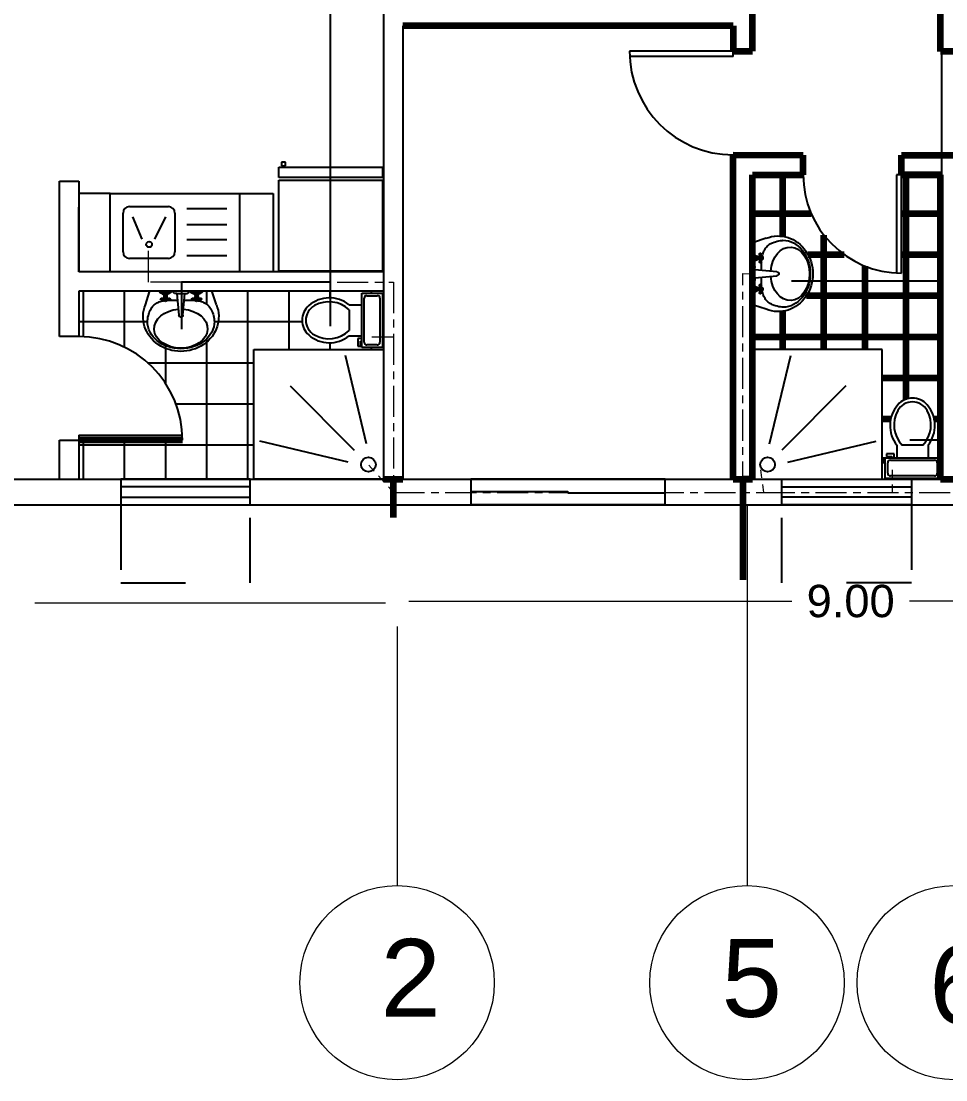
# Model space of a CAD drawing. Header units: millimetres. Extents: x 2391 to 3323, y 1596 to 2537.
# Drawn here: x 2860.05 to 2874.33, y 2171.67 to 2188.02 of the extents above; entities that cross this region are included whole.
import ezdxf

# ---------------------------------------------------------------- set-up
doc = ezdxf.new("R2010")
doc.units = ezdxf.units.MM
for name, pattern in [('ACAD_ISO08W100', [36, 24, -3, 6, -3]), ('DASHED2', [9.525, 6.35, -3.175]), ('JIS_02_1.0', [2, 1, -1])]:
    doc.linetypes.add(name, pattern=pattern)
for name, color, linetype in [('ASCENSORE - ELEVATOR', 160, 'Continuous'), ('BATH', 171, 'Continuous'), ('dimensions', 203, 'Continuous'), ('doors', 31, 'Continuous'), ('doors and windows schedule', 11, 'Continuous'), ('exterior wall', 140, 'Continuous'), ('furnitures', 40, 'Continuous'), ('interior wall', 191, 'Continuous'), ('Lightning text', 211, 'Continuous'), ('Plumbing symbols', 30, 'Continuous'), ('windows', 241, 'Continuous')]:
    doc.layers.add(name, color=color, linetype=linetype)
doc.styles.get("Standard").update_dxf_attribs({"font": 'arial.ttf'})

msp = doc.modelspace()

# ---------------------------------------------------------------- linework, layer by layer
at = {"color": 0, "linetype": 'ByBlock'}
for p, q in [((2864.033, 2185.764), (2865.633, 2185.764)), ((2864.033, 2185.604), (2864.033, 2185.764)), ((2864.073, 2185.844), (2864.073, 2185.784)), ((2864.133, 2185.844), (2864.073, 2185.844)), ((2864.073, 2185.784), (2864.133, 2185.784)), ((2864.133, 2185.784), (2864.133, 2185.844)), ((2865.633, 2185.764), (2865.633, 2185.604)), ((2865.633, 2185.604), (2864.033, 2185.604)), ((2864.033, 2184.164), (2864.033, 2185.564)), ((2864.033, 2185.564), (2865.633, 2185.564)), ((2865.633, 2185.564), (2865.633, 2184.164)), ((2861.426, 2184.156), (2861.426, 2185.356)), ((2861.426, 2185.356), (2863.426, 2185.356)), ((2863.426, 2185.356), (2863.426, 2184.156)), ((2861.726, 2185.156), (2862.326, 2185.156)), ((2862.61, 2185.126), (2863.226, 2185.126)), ((2861.626, 2184.456), (2861.626, 2185.056)), ((2861.92, 2184.653), (2861.778, 2184.998)), ((2862.117, 2184.653), (2862.285, 2184.998)), ((2862.426, 2185.056), (2862.426, 2184.456)), ((2862.61, 2184.881), (2863.226, 2184.881)), ((2862.61, 2184.645), (2863.226, 2184.645)), ((2871.553, 2184.666), (2871.357, 2184.601)), ((2871.633, 2184.589), (2871.653, 2184.598)), ((2871.653, 2184.598), (2871.674, 2184.607)), ((2871.653, 2184.598), (2871.653, 2184.598)), ((2871.674, 2184.607), (2871.697, 2184.614)), ((2871.697, 2184.614), (2871.721, 2184.621)), ((2871.721, 2184.621), (2871.746, 2184.626)), ((2871.746, 2184.626), (2871.772, 2184.631)), ((2871.772, 2184.631), (2871.799, 2184.634)), ((2871.799, 2184.634), (2871.812, 2184.635)), ((2871.357, 2184.455), (2871.369, 2184.437)), ((2871.369, 2184.437), (2871.375, 2184.421)), ((2871.45, 2184.421), (2871.452, 2184.429)), ((2871.452, 2184.429), (2871.457, 2184.434)), ((2871.457, 2184.434), (2871.465, 2184.436)), ((2871.465, 2184.436), (2871.472, 2184.434)), ((2871.472, 2184.434), (2871.478, 2184.429)), ((2871.478, 2184.429), (2871.48, 2184.421)), ((2871.499, 2184.419), (2871.505, 2184.437)), ((2871.505, 2184.437), (2871.511, 2184.453)), ((2871.511, 2184.453), (2871.518, 2184.47)), ((2871.518, 2184.47), (2871.526, 2184.486)), ((2871.526, 2184.486), (2871.535, 2184.501)), ((2871.535, 2184.501), (2871.545, 2184.516)), ((2871.535, 2184.501), (2871.535, 2184.501)), ((2871.545, 2184.516), (2871.557, 2184.53)), ((2871.557, 2184.53), (2871.569, 2184.543)), ((2871.569, 2184.543), (2871.583, 2184.556)), ((2871.583, 2184.556), (2871.598, 2184.568)), ((2871.598, 2184.568), (2871.615, 2184.579)), ((2871.615, 2184.579), (2871.633, 2184.589)), ((2862.326, 2184.356), (2861.726, 2184.356)), ((2862.61, 2184.4), (2863.226, 2184.4)), ((2871.368, 2184.279), (2871.357, 2184.269)), ((2871.373, 2184.289), (2871.368, 2184.279)), ((2871.375, 2184.301), (2871.373, 2184.289)), ((2871.375, 2184.421), (2871.375, 2184.301)), ((2871.38, 2184.408), (2871.375, 2184.421)), ((2871.375, 2184.294), (2871.377, 2184.306)), ((2871.377, 2184.306), (2871.383, 2184.317)), ((2871.389, 2184.397), (2871.38, 2184.408)), ((2871.383, 2184.317), (2871.391, 2184.327)), ((2871.4, 2184.389), (2871.389, 2184.397)), ((2871.391, 2184.327), (2871.402, 2184.334)), ((2871.397, 2184.331), (2871.397, 2184.391)), ((2871.413, 2184.385), (2871.4, 2184.389)), ((2871.402, 2184.334), (2871.414, 2184.338)), ((2871.427, 2184.384), (2871.413, 2184.385)), ((2871.414, 2184.338), (2871.427, 2184.339)), ((2871.427, 2184.339), (2871.427, 2184.384)), ((2871.427, 2184.384), (2871.435, 2184.384)), ((2871.435, 2184.339), (2871.427, 2184.339)), ((2871.435, 2184.384), (2871.449, 2184.389)), ((2871.435, 2184.384), (2871.435, 2184.339)), ((2871.449, 2184.333), (2871.435, 2184.339)), ((2871.449, 2184.389), (2871.465, 2184.391)), ((2871.465, 2184.331), (2871.449, 2184.333)), ((2871.452, 2184.414), (2871.45, 2184.421)), ((2871.45, 2184.361), (2871.452, 2184.369)), ((2871.452, 2184.353), (2871.45, 2184.361)), ((2871.45, 2184.301), (2871.452, 2184.308)), ((2871.452, 2184.294), (2871.45, 2184.301)), ((2871.457, 2184.408), (2871.452, 2184.414)), ((2871.452, 2184.369), (2871.457, 2184.374)), ((2871.457, 2184.348), (2871.452, 2184.353)), ((2871.452, 2184.308), (2871.457, 2184.314)), ((2871.457, 2184.288), (2871.452, 2184.294)), ((2871.457, 2184.391), (2871.457, 2184.408)), ((2871.465, 2184.406), (2871.457, 2184.408)), ((2871.457, 2184.374), (2871.465, 2184.376)), ((2871.465, 2184.346), (2871.457, 2184.348)), ((2871.457, 2184.331), (2871.457, 2184.314)), ((2871.457, 2184.314), (2871.465, 2184.316)), ((2871.465, 2184.286), (2871.457, 2184.288)), ((2871.472, 2184.408), (2871.465, 2184.406)), ((2871.465, 2184.391), (2871.48, 2184.389)), ((2871.465, 2184.376), (2871.472, 2184.374)), ((2871.472, 2184.348), (2871.465, 2184.346)), ((2871.48, 2184.333), (2871.465, 2184.331)), ((2871.465, 2184.316), (2871.472, 2184.314)), ((2871.472, 2184.288), (2871.465, 2184.286)), ((2871.478, 2184.414), (2871.472, 2184.408)), ((2871.472, 2184.391), (2871.472, 2184.408)), ((2871.472, 2184.374), (2871.478, 2184.369)), ((2871.478, 2184.353), (2871.472, 2184.348)), ((2871.472, 2184.314), (2871.472, 2184.331)), ((2871.472, 2184.314), (2871.478, 2184.308)), ((2871.478, 2184.294), (2871.472, 2184.288)), ((2871.48, 2184.421), (2871.478, 2184.414)), ((2871.478, 2184.369), (2871.48, 2184.361)), ((2871.48, 2184.361), (2871.478, 2184.353)), ((2871.478, 2184.308), (2871.48, 2184.301)), ((2871.48, 2184.301), (2871.478, 2184.294)), ((2871.48, 2184.389), (2871.495, 2184.384)), ((2871.495, 2184.339), (2871.48, 2184.333)), ((2871.481, 2184.265), (2871.482, 2184.281)), ((2871.481, 2184.249), (2871.481, 2184.265)), ((2871.482, 2184.298), (2871.483, 2184.315)), ((2871.482, 2184.281), (2871.482, 2184.298)), ((2871.483, 2184.315), (2871.484, 2184.332)), ((2871.484, 2184.332), (2871.484, 2184.335)), ((2871.491, 2184.385), (2871.495, 2184.402)), ((2871.495, 2184.402), (2871.499, 2184.419)), ((2871.495, 2184.384), (2871.5, 2184.373)), ((2871.5, 2184.349), (2871.495, 2184.339)), ((2871.5, 2184.373), (2871.502, 2184.361)), ((2871.502, 2184.361), (2871.5, 2184.349)), ((2864.033, 2184.164), (2865.633, 2184.164)), ((2871.357, 2184.239), (2871.364, 2184.238)), ((2871.364, 2184.238), (2871.371, 2184.235)), ((2871.371, 2184.235), (2871.376, 2184.23)), ((2871.376, 2184.23), (2871.379, 2184.223)), ((2871.379, 2184.223), (2871.38, 2184.216)), ((2871.38, 2184.178), (2871.38, 2184.216)), ((2871.38, 2184.058), (2871.38, 2184.178)), ((2871.717, 2184.148), (2871.38, 2184.178)), ((2871.481, 2184.233), (2871.481, 2184.249)), ((2871.481, 2184.233), (2871.481, 2184.233)), ((2871.481, 2184.218), (2871.481, 2184.233)), ((2871.481, 2184.203), (2871.481, 2184.218)), ((2871.481, 2184.188), (2871.481, 2184.203)), ((2871.481, 2184.169), (2871.481, 2184.188)), ((2871.717, 2184.148), (2871.726, 2184.147)), ((2871.726, 2184.147), (2871.735, 2184.143)), ((2871.735, 2184.143), (2871.741, 2184.136)), ((2871.741, 2184.136), (2871.746, 2184.128)), ((2871.746, 2184.109), (2871.741, 2184.101)), ((2871.746, 2184.128), (2871.747, 2184.118)), ((2871.747, 2184.118), (2871.746, 2184.109)), ((2871.365, 2184.006), (2871.357, 2184.006)), ((2871.357, 2183.975), (2871.369, 2183.957)), ((2871.372, 2184.009), (2871.365, 2184.006)), ((2871.369, 2183.957), (2871.375, 2183.941)), ((2871.377, 2184.014), (2871.372, 2184.009)), ((2871.375, 2183.941), (2871.375, 2183.821)), ((2871.38, 2183.928), (2871.375, 2183.941)), ((2871.38, 2184.021), (2871.377, 2184.014)), ((2871.38, 2184.058), (2871.717, 2184.088)), ((2871.38, 2184.058), (2871.38, 2184.028)), ((2871.38, 2184.028), (2871.38, 2184.021)), ((2871.45, 2183.941), (2871.452, 2183.948)), ((2871.452, 2183.933), (2871.45, 2183.941)), ((2871.452, 2183.948), (2871.457, 2183.954)), ((2871.457, 2183.954), (2871.465, 2183.956)), ((2871.465, 2183.956), (2871.472, 2183.954)), ((2871.472, 2183.954), (2871.478, 2183.948)), ((2871.478, 2183.948), (2871.48, 2183.941)), ((2871.48, 2183.941), (2871.478, 2183.933)), ((2871.481, 2184.05), (2871.481, 2184.067)), ((2871.481, 2184.034), (2871.481, 2184.05)), ((2871.482, 2184.018), (2871.481, 2184.034)), ((2871.482, 2184.002), (2871.482, 2184.018)), ((2871.482, 2183.987), (2871.482, 2184.002)), ((2871.482, 2183.987), (2871.482, 2183.987)), ((2871.482, 2183.971), (2871.482, 2183.987)), ((2871.482, 2183.956), (2871.482, 2183.971)), ((2871.482, 2183.941), (2871.482, 2183.956)), ((2871.482, 2183.927), (2871.482, 2183.941)), ((2871.726, 2184.09), (2871.717, 2184.088)), ((2871.735, 2184.094), (2871.726, 2184.09)), ((2871.741, 2184.101), (2871.735, 2184.094)), ((2861.971, 2183.641), (2862.037, 2183.837)), ((2862.199, 2183.826), (2862.189, 2183.837)), ((2862.21, 2183.821), (2862.199, 2183.826)), ((2862.221, 2183.819), (2862.21, 2183.821)), ((2862.214, 2183.819), (2862.226, 2183.817)), ((2862.342, 2183.819), (2862.221, 2183.819)), ((2862.226, 2183.817), (2862.238, 2183.811)), ((2862.238, 2183.811), (2862.247, 2183.803)), ((2862.247, 2183.803), (2862.254, 2183.792)), ((2862.251, 2183.797), (2862.311, 2183.797)), ((2862.254, 2183.792), (2862.258, 2183.78)), ((2862.258, 2183.78), (2862.259, 2183.767)), ((2862.304, 2183.767), (2862.305, 2183.781)), ((2862.305, 2183.781), (2862.31, 2183.794)), ((2862.31, 2183.794), (2862.318, 2183.805)), ((2862.318, 2183.805), (2862.329, 2183.814)), ((2862.329, 2183.814), (2862.342, 2183.819)), ((2862.357, 2183.825), (2862.342, 2183.819)), ((2862.375, 2183.837), (2862.357, 2183.825)), ((2862.406, 2183.829), (2862.407, 2183.837)), ((2862.409, 2183.822), (2862.406, 2183.829)), ((2862.414, 2183.817), (2862.409, 2183.822)), ((2862.421, 2183.814), (2862.414, 2183.817)), ((2862.429, 2183.814), (2862.421, 2183.814)), ((2862.459, 2183.814), (2862.429, 2183.814)), ((2862.459, 2183.814), (2862.579, 2183.814)), ((2862.459, 2183.814), (2862.489, 2183.477)), ((2862.549, 2183.477), (2862.579, 2183.814)), ((2862.579, 2183.814), (2862.617, 2183.814)), ((2862.624, 2183.815), (2862.617, 2183.814)), ((2862.631, 2183.818), (2862.624, 2183.815)), ((2862.636, 2183.823), (2862.631, 2183.818)), ((2862.639, 2183.83), (2862.636, 2183.823)), ((2862.639, 2183.837), (2862.639, 2183.83)), ((2862.68, 2183.826), (2862.669, 2183.837)), ((2862.69, 2183.821), (2862.68, 2183.826)), ((2862.702, 2183.819), (2862.69, 2183.821)), ((2862.694, 2183.819), (2862.707, 2183.817)), ((2862.822, 2183.819), (2862.702, 2183.819)), ((2862.707, 2183.817), (2862.718, 2183.811)), ((2862.718, 2183.811), (2862.727, 2183.803)), ((2862.727, 2183.803), (2862.734, 2183.792)), ((2862.732, 2183.797), (2862.792, 2183.797)), ((2862.734, 2183.792), (2862.738, 2183.78)), ((2862.738, 2183.78), (2862.739, 2183.767)), ((2862.784, 2183.767), (2862.785, 2183.781)), ((2862.785, 2183.781), (2862.79, 2183.794)), ((2862.79, 2183.794), (2862.798, 2183.805)), ((2862.798, 2183.805), (2862.809, 2183.814)), ((2862.809, 2183.814), (2862.822, 2183.819)), ((2862.837, 2183.825), (2862.822, 2183.819)), ((2862.855, 2183.837), (2862.837, 2183.825)), ((2863.067, 2183.641), (2863.001, 2183.837)), ((2865.31, 2182.98), (2865.31, 2183.82)), ((2865.31, 2183.82), (2865.63, 2183.82)), ((2865.39, 2183.78), (2865.55, 2183.78)), ((2865.63, 2183.82), (2865.63, 2182.98)), ((2871.368, 2183.799), (2871.357, 2183.789)), ((2871.373, 2183.809), (2871.368, 2183.799)), ((2871.375, 2183.821), (2871.373, 2183.809)), ((2871.375, 2183.813), (2871.377, 2183.826)), ((2871.377, 2183.826), (2871.383, 2183.837)), ((2871.389, 2183.917), (2871.38, 2183.928)), ((2871.383, 2183.837), (2871.391, 2183.847)), ((2871.4, 2183.909), (2871.389, 2183.917)), ((2871.391, 2183.847), (2871.402, 2183.854)), ((2871.397, 2183.851), (2871.397, 2183.911)), ((2871.413, 2183.904), (2871.4, 2183.909)), ((2871.402, 2183.854), (2871.414, 2183.858)), ((2871.427, 2183.903), (2871.413, 2183.904)), ((2871.414, 2183.858), (2871.427, 2183.858)), ((2871.427, 2183.858), (2871.427, 2183.903)), ((2871.427, 2183.903), (2871.435, 2183.903)), ((2871.435, 2183.858), (2871.427, 2183.858)), ((2871.435, 2183.903), (2871.449, 2183.909)), ((2871.435, 2183.903), (2871.435, 2183.858)), ((2871.449, 2183.853), (2871.435, 2183.858)), ((2871.449, 2183.909), (2871.465, 2183.911)), ((2871.465, 2183.851), (2871.449, 2183.853)), ((2871.45, 2183.881), (2871.452, 2183.888)), ((2871.452, 2183.873), (2871.45, 2183.881)), ((2871.45, 2183.821), (2871.452, 2183.828)), ((2871.452, 2183.813), (2871.45, 2183.821)), ((2871.457, 2183.928), (2871.452, 2183.933)), ((2871.452, 2183.888), (2871.457, 2183.894)), ((2871.457, 2183.868), (2871.452, 2183.873)), ((2871.452, 2183.828), (2871.457, 2183.834)), ((2871.457, 2183.808), (2871.452, 2183.813)), ((2871.465, 2183.926), (2871.457, 2183.928)), ((2871.457, 2183.91), (2871.457, 2183.928)), ((2871.457, 2183.894), (2871.465, 2183.896)), ((2871.465, 2183.866), (2871.457, 2183.868)), ((2871.457, 2183.851), (2871.457, 2183.834)), ((2871.457, 2183.834), (2871.465, 2183.836)), ((2871.465, 2183.806), (2871.457, 2183.808)), ((2871.472, 2183.928), (2871.465, 2183.926)), ((2871.465, 2183.911), (2871.48, 2183.909)), ((2871.465, 2183.896), (2871.472, 2183.894)), ((2871.472, 2183.868), (2871.465, 2183.866)), ((2871.48, 2183.853), (2871.465, 2183.851)), ((2871.465, 2183.836), (2871.472, 2183.834)), ((2871.472, 2183.808), (2871.465, 2183.806)), ((2871.478, 2183.933), (2871.472, 2183.928)), ((2871.472, 2183.91), (2871.472, 2183.928)), ((2871.472, 2183.894), (2871.478, 2183.888)), ((2871.478, 2183.873), (2871.472, 2183.868)), ((2871.472, 2183.834), (2871.472, 2183.851)), ((2871.472, 2183.834), (2871.478, 2183.828)), ((2871.478, 2183.813), (2871.472, 2183.808)), ((2871.478, 2183.888), (2871.48, 2183.881)), ((2871.48, 2183.881), (2871.478, 2183.873)), ((2871.478, 2183.828), (2871.48, 2183.821)), ((2871.48, 2183.821), (2871.478, 2183.813)), ((2871.48, 2183.909), (2871.495, 2183.903)), ((2871.495, 2183.858), (2871.48, 2183.853)), ((2871.483, 2183.908), (2871.482, 2183.927)), ((2871.491, 2183.85), (2871.49, 2183.857)), ((2871.495, 2183.833), (2871.491, 2183.85)), ((2871.495, 2183.903), (2871.5, 2183.893)), ((2871.5, 2183.869), (2871.495, 2183.858)), ((2871.499, 2183.817), (2871.495, 2183.833)), ((2871.505, 2183.8), (2871.499, 2183.817)), ((2871.5, 2183.893), (2871.502, 2183.881)), ((2871.502, 2183.881), (2871.5, 2183.869)), ((2871.511, 2183.783), (2871.505, 2183.8)), ((2871.518, 2183.767), (2871.511, 2183.783)), ((2862.07, 2183.596), (2862.082, 2183.611)), ((2862.082, 2183.611), (2862.094, 2183.625)), ((2862.094, 2183.625), (2862.107, 2183.637)), ((2862.107, 2183.637), (2862.121, 2183.649)), ((2862.121, 2183.649), (2862.136, 2183.659)), ((2862.136, 2183.659), (2862.152, 2183.668)), ((2862.136, 2183.659), (2862.136, 2183.659)), ((2862.152, 2183.668), (2862.168, 2183.676)), ((2862.168, 2183.676), (2862.184, 2183.683)), ((2862.184, 2183.683), (2862.2, 2183.689)), ((2862.2, 2183.689), (2862.217, 2183.695)), ((2862.206, 2183.729), (2862.208, 2183.737)), ((2862.208, 2183.722), (2862.206, 2183.729)), ((2862.208, 2183.737), (2862.214, 2183.742)), ((2862.214, 2183.716), (2862.208, 2183.722)), ((2862.214, 2183.742), (2862.221, 2183.744)), ((2862.221, 2183.714), (2862.214, 2183.716)), ((2862.217, 2183.695), (2862.234, 2183.699)), ((2862.221, 2183.744), (2862.229, 2183.742)), ((2862.229, 2183.716), (2862.221, 2183.714)), ((2862.229, 2183.742), (2862.234, 2183.737)), ((2862.234, 2183.722), (2862.229, 2183.716)), ((2862.252, 2183.737), (2862.234, 2183.737)), ((2862.234, 2183.737), (2862.236, 2183.729)), ((2862.236, 2183.729), (2862.234, 2183.722)), ((2862.234, 2183.722), (2862.252, 2183.722)), ((2862.234, 2183.699), (2862.25, 2183.703)), ((2862.25, 2183.703), (2862.257, 2183.704)), ((2862.251, 2183.729), (2862.253, 2183.745)), ((2862.253, 2183.714), (2862.251, 2183.729)), ((2862.253, 2183.745), (2862.259, 2183.759)), ((2862.259, 2183.699), (2862.253, 2183.714)), ((2862.259, 2183.767), (2862.304, 2183.767)), ((2862.259, 2183.759), (2862.259, 2183.767)), ((2862.304, 2183.759), (2862.259, 2183.759)), ((2862.27, 2183.694), (2862.259, 2183.699)), ((2862.266, 2183.729), (2862.268, 2183.737)), ((2862.268, 2183.722), (2862.266, 2183.729)), ((2862.268, 2183.737), (2862.274, 2183.742)), ((2862.274, 2183.716), (2862.268, 2183.722)), ((2862.281, 2183.692), (2862.27, 2183.694)), ((2862.274, 2183.742), (2862.281, 2183.744)), ((2862.281, 2183.714), (2862.274, 2183.716)), ((2862.281, 2183.744), (2862.289, 2183.742)), ((2862.289, 2183.716), (2862.281, 2183.714)), ((2862.293, 2183.694), (2862.281, 2183.692)), ((2862.289, 2183.742), (2862.294, 2183.737)), ((2862.294, 2183.722), (2862.289, 2183.716)), ((2862.304, 2183.699), (2862.293, 2183.694)), ((2862.294, 2183.737), (2862.296, 2183.729)), ((2862.296, 2183.729), (2862.294, 2183.722)), ((2862.304, 2183.767), (2862.304, 2183.759)), ((2862.304, 2183.759), (2862.31, 2183.745)), ((2862.31, 2183.714), (2862.304, 2183.699)), ((2862.308, 2183.711), (2862.327, 2183.712)), ((2862.31, 2183.745), (2862.311, 2183.729)), ((2862.311, 2183.729), (2862.31, 2183.714)), ((2862.311, 2183.737), (2862.329, 2183.737)), ((2862.311, 2183.722), (2862.329, 2183.722)), ((2862.326, 2183.729), (2862.329, 2183.737)), ((2862.329, 2183.722), (2862.326, 2183.729)), ((2862.327, 2183.712), (2862.342, 2183.712)), ((2862.329, 2183.737), (2862.334, 2183.742)), ((2862.334, 2183.716), (2862.329, 2183.722)), ((2862.334, 2183.742), (2862.342, 2183.744)), ((2862.342, 2183.714), (2862.334, 2183.716)), ((2862.342, 2183.744), (2862.349, 2183.742)), ((2862.349, 2183.716), (2862.342, 2183.714)), ((2862.342, 2183.712), (2862.357, 2183.712)), ((2862.349, 2183.742), (2862.354, 2183.737)), ((2862.354, 2183.722), (2862.349, 2183.716)), ((2862.354, 2183.737), (2862.357, 2183.729)), ((2862.357, 2183.729), (2862.354, 2183.722)), ((2862.357, 2183.712), (2862.372, 2183.712)), ((2862.372, 2183.712), (2862.387, 2183.712)), ((2862.387, 2183.712), (2862.403, 2183.712)), ((2862.387, 2183.712), (2862.387, 2183.712)), ((2862.403, 2183.712), (2862.419, 2183.712)), ((2862.419, 2183.712), (2862.435, 2183.712)), ((2862.435, 2183.712), (2862.451, 2183.713)), ((2862.451, 2183.713), (2862.468, 2183.713)), ((2862.57, 2183.713), (2862.589, 2183.713)), ((2862.589, 2183.713), (2862.604, 2183.713)), ((2862.604, 2183.713), (2862.618, 2183.713)), ((2862.618, 2183.713), (2862.634, 2183.713)), ((2862.634, 2183.713), (2862.649, 2183.713)), ((2862.634, 2183.713), (2862.634, 2183.713)), ((2862.649, 2183.713), (2862.665, 2183.713)), ((2862.665, 2183.713), (2862.682, 2183.712)), ((2862.682, 2183.712), (2862.699, 2183.712)), ((2862.687, 2183.729), (2862.689, 2183.737)), ((2862.689, 2183.722), (2862.687, 2183.729)), ((2862.689, 2183.737), (2862.694, 2183.742)), ((2862.694, 2183.716), (2862.689, 2183.722)), ((2862.694, 2183.742), (2862.702, 2183.744)), ((2862.702, 2183.714), (2862.694, 2183.716)), ((2862.699, 2183.712), (2862.716, 2183.711)), ((2862.702, 2183.744), (2862.709, 2183.742)), ((2862.709, 2183.716), (2862.702, 2183.714)), ((2862.709, 2183.742), (2862.715, 2183.737)), ((2862.715, 2183.722), (2862.709, 2183.716)), ((2862.715, 2183.737), (2862.717, 2183.729)), ((2862.732, 2183.737), (2862.715, 2183.737)), ((2862.717, 2183.729), (2862.715, 2183.722)), ((2862.715, 2183.722), (2862.732, 2183.722)), ((2862.716, 2183.711), (2862.733, 2183.71)), ((2862.732, 2183.729), (2862.733, 2183.745)), ((2862.733, 2183.714), (2862.732, 2183.729)), ((2862.733, 2183.745), (2862.739, 2183.759)), ((2862.739, 2183.699), (2862.733, 2183.714)), ((2862.733, 2183.71), (2862.735, 2183.71)), ((2862.739, 2183.767), (2862.784, 2183.767)), ((2862.739, 2183.759), (2862.739, 2183.767)), ((2862.784, 2183.759), (2862.739, 2183.759)), ((2862.75, 2183.694), (2862.739, 2183.699)), ((2862.747, 2183.729), (2862.749, 2183.737)), ((2862.749, 2183.722), (2862.747, 2183.729)), ((2862.749, 2183.737), (2862.754, 2183.742)), ((2862.754, 2183.716), (2862.749, 2183.722)), ((2862.762, 2183.692), (2862.75, 2183.694)), ((2862.754, 2183.742), (2862.762, 2183.744)), ((2862.762, 2183.714), (2862.754, 2183.716)), ((2862.762, 2183.744), (2862.769, 2183.742)), ((2862.769, 2183.716), (2862.762, 2183.714)), ((2862.773, 2183.694), (2862.762, 2183.692)), ((2862.769, 2183.742), (2862.775, 2183.737)), ((2862.775, 2183.722), (2862.769, 2183.716)), ((2862.784, 2183.699), (2862.773, 2183.694)), ((2862.775, 2183.737), (2862.777, 2183.729)), ((2862.777, 2183.729), (2862.775, 2183.722)), ((2862.784, 2183.767), (2862.784, 2183.759)), ((2862.784, 2183.759), (2862.79, 2183.745)), ((2862.79, 2183.714), (2862.784, 2183.699)), ((2862.785, 2183.703), (2862.802, 2183.699)), ((2862.79, 2183.745), (2862.792, 2183.729)), ((2862.792, 2183.729), (2862.79, 2183.714)), ((2862.791, 2183.737), (2862.809, 2183.737)), ((2862.791, 2183.722), (2862.809, 2183.722)), ((2862.802, 2183.699), (2862.82, 2183.695)), ((2862.807, 2183.729), (2862.809, 2183.737)), ((2862.809, 2183.722), (2862.807, 2183.729)), ((2862.809, 2183.737), (2862.814, 2183.742)), ((2862.814, 2183.716), (2862.809, 2183.722)), ((2862.814, 2183.742), (2862.822, 2183.744)), ((2862.822, 2183.714), (2862.814, 2183.716)), ((2862.82, 2183.695), (2862.837, 2183.689)), ((2862.822, 2183.744), (2862.829, 2183.742)), ((2862.829, 2183.716), (2862.822, 2183.714)), ((2862.829, 2183.742), (2862.835, 2183.737)), ((2862.835, 2183.722), (2862.829, 2183.716)), ((2862.835, 2183.737), (2862.837, 2183.729)), ((2862.837, 2183.729), (2862.835, 2183.722)), ((2862.837, 2183.689), (2862.854, 2183.683)), ((2862.854, 2183.683), (2862.87, 2183.676)), ((2862.87, 2183.676), (2862.886, 2183.668)), ((2862.886, 2183.668), (2862.902, 2183.659)), ((2862.902, 2183.659), (2862.917, 2183.649)), ((2862.902, 2183.659), (2862.902, 2183.659)), ((2862.917, 2183.649), (2862.931, 2183.637)), ((2862.931, 2183.637), (2862.944, 2183.625)), ((2862.944, 2183.625), (2862.957, 2183.611)), ((2862.957, 2183.611), (2862.968, 2183.596)), ((2865.116, 2183.64), (2865.31, 2183.64)), ((2865.35, 2183.06), (2865.35, 2183.74)), ((2865.59, 2183.74), (2865.59, 2183.06)), ((2871.553, 2183.571), (2871.357, 2183.636)), ((2871.526, 2183.751), (2871.518, 2183.767)), ((2871.535, 2183.736), (2871.526, 2183.751)), ((2871.535, 2183.736), (2871.535, 2183.736)), ((2871.545, 2183.721), (2871.535, 2183.736)), ((2871.557, 2183.707), (2871.545, 2183.721)), ((2871.569, 2183.693), (2871.557, 2183.707)), ((2871.583, 2183.681), (2871.569, 2183.693)), ((2871.598, 2183.669), (2871.583, 2183.681)), ((2871.615, 2183.658), (2871.598, 2183.669)), ((2871.633, 2183.648), (2871.615, 2183.658)), ((2871.653, 2183.639), (2871.633, 2183.648)), ((2871.653, 2183.639), (2871.653, 2183.639)), ((2871.674, 2183.63), (2871.653, 2183.639)), ((2871.697, 2183.623), (2871.674, 2183.63)), ((2871.721, 2183.616), (2871.697, 2183.623)), ((2871.746, 2183.61), (2871.721, 2183.616)), ((2862.007, 2183.422), (2862.011, 2183.448)), ((2862.011, 2183.448), (2862.017, 2183.473)), ((2862.017, 2183.473), (2862.023, 2183.497)), ((2862.023, 2183.497), (2862.031, 2183.52)), ((2862.031, 2183.52), (2862.039, 2183.541)), ((2862.039, 2183.541), (2862.049, 2183.561)), ((2862.039, 2183.541), (2862.039, 2183.541)), ((2862.049, 2183.561), (2862.059, 2183.579)), ((2862.059, 2183.579), (2862.07, 2183.596)), ((2862.491, 2183.468), (2862.489, 2183.477)), ((2862.495, 2183.459), (2862.491, 2183.468)), ((2862.501, 2183.453), (2862.495, 2183.459)), ((2862.51, 2183.448), (2862.501, 2183.453)), ((2862.519, 2183.447), (2862.51, 2183.448)), ((2862.528, 2183.448), (2862.519, 2183.447)), ((2862.537, 2183.453), (2862.528, 2183.448)), ((2862.543, 2183.459), (2862.537, 2183.453)), ((2862.548, 2183.468), (2862.543, 2183.459)), ((2862.549, 2183.477), (2862.548, 2183.468)), ((2862.968, 2183.596), (2862.979, 2183.579)), ((2862.979, 2183.579), (2862.99, 2183.561)), ((2862.99, 2183.561), (2862.999, 2183.541)), ((2862.999, 2183.541), (2863.007, 2183.52)), ((2862.999, 2183.541), (2862.999, 2183.541)), ((2863.007, 2183.52), (2863.015, 2183.497)), ((2863.015, 2183.497), (2863.022, 2183.473)), ((2863.022, 2183.473), (2863.027, 2183.448)), ((2863.027, 2183.448), (2863.032, 2183.422)), ((2865.116, 2183.56), (2865.116, 2183.24)), ((2871.772, 2183.606), (2871.746, 2183.61)), ((2871.799, 2183.603), (2871.772, 2183.606)), ((2871.812, 2183.602), (2871.799, 2183.603)), ((2862.002, 2183.382), (2862.003, 2183.395)), ((2862.003, 2183.395), (2862.007, 2183.422)), ((2863.032, 2183.422), (2863.035, 2183.395)), ((2863.035, 2183.395), (2863.036, 2183.382)), ((2865.116, 2183.16), (2865.31, 2183.16)), ((2865.31, 2183.12), (2865.25, 2183.12)), ((2865.25, 2183.12), (2865.25, 2183)), ((2865.25, 2183), (2865.29, 2183)), ((2865.29, 2183.08), (2865.31, 2183.08)), ((2865.29, 2183), (2865.29, 2183.08)), ((2865.63, 2182.98), (2865.31, 2182.98)), ((2865.55, 2183.02), (2865.39, 2183.02)), ((2863.644, 2182.948), (2865.644, 2182.948)), ((2863.644, 2180.948), (2863.644, 2182.948)), ((2865.386, 2181.49), (2865.058, 2182.854)), ((2865.644, 2182.948), (2865.644, 2180.948)), ((2873.344, 2182.948), (2871.344, 2182.948)), ((2871.344, 2182.948), (2871.344, 2180.948)), ((2871.603, 2181.49), (2871.931, 2182.854)), ((2873.344, 2180.948), (2873.344, 2182.948)), ((2864.205, 2182.387), (2865.195, 2181.397)), ((2872.784, 2182.387), (2871.794, 2181.397)), ((2865.102, 2181.207), (2863.739, 2181.535)), ((2871.887, 2181.207), (2873.25, 2181.535)), ((2873.411, 2181.338), (2873.411, 2181.298)), ((2873.531, 2181.338), (2873.411, 2181.338)), ((2873.531, 2181.278), (2873.531, 2181.338)), ((2873.571, 2181.472), (2873.571, 2181.278)), ((2873.971, 2181.472), (2873.651, 2181.472)), ((2874.051, 2181.472), (2874.051, 2181.278)), ((2873.391, 2181.278), (2874.231, 2181.278)), ((2873.391, 2180.958), (2873.391, 2181.278)), ((2873.411, 2181.298), (2873.491, 2181.298)), ((2873.431, 2181.038), (2873.431, 2181.198)), ((2873.471, 2181.238), (2874.151, 2181.238)), ((2873.491, 2181.298), (2873.491, 2181.278)), ((2874.191, 2181.198), (2874.191, 2181.038)), ((2874.231, 2181.278), (2874.231, 2180.958)), ((2874.151, 2180.998), (2873.471, 2180.998)), ((2865.644, 2180.948), (2863.644, 2180.948)), ((2871.344, 2180.948), (2873.344, 2180.948)), ((2874.231, 2180.958), (2873.391, 2180.958))]:
    msp.add_line(p, q, dxfattribs=at)
for centre, radius in [((2862.028, 2184.572), 0.0446), ((2865.413, 2181.173), 0.113), ((2871.575, 2181.173), 0.113)]:
    msp.add_circle(centre, radius, dxfattribs=at)
for centre, radius, start, end in [((2861.726, 2185.056), 0.1, 90, 180), ((2862.326, 2185.056), 0.1, 360, 90), ((2861.726, 2184.456), 0.1, 180, 270), ((2862.326, 2184.456), 0.1, 270, 0), ((2865.385, 2183.745), 0.0354, 81.8699, 188.1301), ((2865.555, 2183.745), 0.0354, 351.8699, 98.1301), ((2864.69, 2183.4), 0.3, 131.0791, 228.9211), ((2864.708, 2183.4), 0.26, 119.5767, 240.4235), ((2864.813, 2183.259), 0.487, 51.4693, 131.0791), ((2864.804, 2183.232), 0.453, 46.3679, 119.5767), ((2864.813, 2183.54), 0.487, 228.9211, 308.5309), ((2864.804, 2183.568), 0.453, 240.4235, 313.6323), ((2865.385, 2183.055), 0.0354, 171.8699, 278.1301), ((2865.555, 2183.055), 0.0354, 261.8699, 8.1301), ((2873.811, 2181.898), 0.3, 41.0791, 138.9211), ((2873.811, 2181.88), 0.26, 29.5767, 150.4235), ((2873.952, 2181.775), 0.487, 138.9211, 218.5309), ((2873.979, 2181.785), 0.453, 150.4235, 223.6323), ((2873.643, 2181.785), 0.453, 316.3679, 29.5767), ((2873.67, 2181.775), 0.487, 321.4693, 41.0791), ((2873.466, 2181.203), 0.0354, 81.8699, 188.1301), ((2874.156, 2181.203), 0.0354, 351.8699, 98.1301), ((2873.466, 2181.033), 0.0354, 171.8699, 278.1301), ((2874.156, 2181.033), 0.0354, 261.8699, 8.1301)]:
    msp.add_arc(centre, radius, start, end, dxfattribs=at)
at = {"color": 0, "linetype": 'ByBlock', "extrusion": (0, 0, -1)}
for centre, major_axis, ratio, start_param, end_param in [((2871.739, 2184.118), (0, -0.584), 0.916316, 2.786438, 6.63834), ((2871.812, 2184.118), (0, -0.517), 0.815274, 3.141593, 6.283185), ((2871.923, 2184.118), (0, -0.412), 0.730435, 1.664123, 7.760732), ((2862.519, 2183.455), (-0.584, 0), 0.916316, 2.786438, 6.63834), ((2862.519, 2183.271), (-0.412, 0), 0.730435, 1.664123, 7.760732), ((2862.519, 2183.382), (-0.517, 0), 0.815274, 3.141593, 6.283185)]:
    msp.add_ellipse(centre, major_axis=major_axis, ratio=ratio, start_param=start_param, end_param=end_param, dxfattribs=at)
at = {"layer": 'ASCENSORE - ELEVATOR'}
for p, q in [((2864.823, 2195.183), (2864.823, 2183.309)), ((2874.257, 2195.183), (2874.257, 2181.55)), ((2864.823, 2183.99), (2862.531, 2183.99)), ((2862.531, 2183.99), (2862.531, 2183.261)), ((2874.257, 2184.006), (2871.943, 2184.006)), ((2874.257, 2181.55), (2873.769, 2181.55))]:
    msp.add_line(p, q, dxfattribs=at)
at = {"layer": 'BATH', "linetype": 'Continuous', "lineweight": 100}
for p, q in [((2871.81, 2184.698), (2871.81, 2185.648)), ((2873.715, 2182.182), (2873.715, 2185.648)), ((2871.344, 2185.051), (2872.247, 2185.051)), ((2873.644, 2185.051), (2874.244, 2185.051)), ((2872.445, 2182.948), (2872.445, 2184.715)), ((2872.2, 2184.416), (2872.755, 2184.416)), ((2873.644, 2184.416), (2874.244, 2184.416)), ((2873.08, 2182.948), (2873.08, 2184.237)), ((2872.176, 2183.781), (2874.244, 2183.781)), ((2871.81, 2182.948), (2871.81, 2183.539)), ((2871.344, 2183.146), (2874.244, 2183.146)), ((2873.344, 2182.511), (2874.244, 2182.511)), ((2873.344, 2181.876), (2873.475, 2181.876)), ((2874.146, 2181.876), (2874.244, 2181.876)), ((2873.344, 2181.241), (2873.391, 2181.241))]:
    msp.add_line(p, q, dxfattribs=at)
at = {"layer": 'BATH', "linetype": 'Continuous'}
for p, q in [((2861.015, 2183.147), (2861.015, 2183.848)), ((2861.65, 2182.984), (2861.65, 2183.848)), ((2862.285, 2183.819), (2862.285, 2183.848)), ((2862.92, 2183.646), (2862.92, 2183.848)), ((2863.555, 2180.948), (2863.555, 2183.848)), ((2864.19, 2182.948), (2864.19, 2183.848)), ((2864.825, 2183.745), (2864.825, 2183.848)), ((2865.46, 2183.82), (2865.46, 2183.848)), ((2862.285, 2183.691), (2862.285, 2183.692)), ((2860.944, 2183.38), (2862.002, 2183.38)), ((2863.036, 2183.38), (2864.391, 2183.38)), ((2865.63, 2183.38), (2865.644, 2183.38)), ((2862.285, 2182.422), (2862.285, 2183.006)), ((2862.92, 2180.948), (2862.92, 2183.116)), ((2864.825, 2182.948), (2864.825, 2183.054)), ((2865.46, 2182.948), (2865.46, 2182.98)), ((2862.006, 2182.745), (2863.644, 2182.745)), ((2862.442, 2182.11), (2863.644, 2182.11)), ((2861.015, 2180.948), (2861.015, 2181.548)), ((2861.65, 2180.948), (2861.65, 2181.548)), ((2862.285, 2180.948), (2862.285, 2181.548)), ((2860.944, 2181.475), (2863.644, 2181.475))]:
    msp.add_line(p, q, dxfattribs=at)
at = {"layer": 'dimensions', "lineweight": 100}
for p, q in [((2865.644, 2180.948), (2865.944, 2180.948)), ((2865.794, 2180.948), (2865.794, 2180.356)), ((2871.044, 2180.948), (2871.344, 2180.948)), ((2871.344, 2180.948), (2871.194, 2180.948)), ((2871.194, 2180.948), (2871.194, 2179.392)), ((2874.244, 2180.948), (2874.544, 2180.948))]:
    msp.add_line(p, q, dxfattribs=at)
at = {"layer": 'dimensions', "lineweight": 13}
for p, q in [((2866.037, 2179.062), (2871.948, 2179.062)), ((2879.677, 2179.062), (2873.766, 2179.062)), ((2865.677, 2179.032), (2860.266, 2179.032))]:
    msp.add_line(p, q, dxfattribs=at)
at = {"layer": 'doors'}
for p, q in [((2871.044, 2187.555), (2869.444, 2187.555)), ((2871.044, 2187.475), (2871.044, 2187.555)), ((2871.044, 2187.475), (2869.446, 2187.475)), ((2873.644, 2185.648), (2873.564, 2185.648)), ((2873.564, 2185.648), (2873.564, 2184.13)), ((2873.644, 2185.648), (2873.564, 2185.648)), ((2873.644, 2184.128), (2873.644, 2185.648)), ((2860.944, 2181.628), (2862.542, 2181.628)), ((2860.944, 2181.628), (2860.944, 2181.548))]:
    msp.add_line(p, q, dxfattribs=at)
at = {"layer": 'doors', "lineweight": 100}
msp.add_line((2862.544, 2181.548), (2860.944, 2181.548), dxfattribs=at)
at = {"layer": 'doors'}
for centre, radius, start, end in [((2871.044, 2187.555), 1.6, 180, 270), ((2873.644, 2185.648), 1.52, 180, 270), ((2860.944, 2181.548), 1.6, 0, 90)]:
    msp.add_arc(centre, radius, start, end, dxfattribs=at)
at = {"layer": 'exterior wall'}
for p, q in [((2858.954, 2180.948), (2865.644, 2180.948)), ((2865.944, 2180.948), (2871.044, 2180.948)), ((2871.344, 2180.948), (2874.244, 2180.948)), ((2852.594, 2180.548), (2892.994, 2180.548))]:
    msp.add_line(p, q, dxfattribs=at)
at = {"layer": 'furnitures'}
for p, q in [((2861.426, 2185.356), (2860.944, 2185.356)), ((2863.426, 2185.356), (2863.944, 2185.356)), ((2863.944, 2185.356), (2863.944, 2184.148))]:
    msp.add_line(p, q, dxfattribs=at)
at = {"layer": 'interior wall'}
for p, q in [((2865.644, 2192.248), (2865.644, 2180.948)), ((2865.944, 2187.948), (2865.944, 2180.948)), ((2860.644, 2183.148), (2860.644, 2185.548)), ((2860.644, 2185.548), (2860.944, 2185.548)), ((2860.944, 2185.548), (2860.944, 2184.148)), ((2860.944, 2184.148), (2860.944, 2185.148)), ((2865.644, 2184.148), (2860.944, 2184.148)), ((2865.644, 2183.848), (2860.944, 2183.848)), ((2860.944, 2183.848), (2860.944, 2183.148)), ((2860.944, 2183.148), (2860.644, 2183.148)), ((2860.644, 2180.948), (2860.644, 2181.548)), ((2860.644, 2181.548), (2860.944, 2181.548)), ((2860.944, 2181.548), (2860.944, 2180.948))]:
    msp.add_line(p, q, dxfattribs=at)
at = {"layer": 'interior wall', "lineweight": 100}
for p, q in [((2871.344, 2187.555), (2871.344, 2188.248)), ((2874.244, 2187.548), (2874.244, 2188.248)), ((2871.044, 2187.948), (2865.944, 2187.948)), ((2871.044, 2187.948), (2871.044, 2187.555)), ((2871.044, 2187.555), (2871.344, 2187.555)), ((2874.544, 2187.548), (2874.244, 2187.548)), ((2871.044, 2185.955), (2872.124, 2185.948)), ((2871.044, 2185.955), (2871.044, 2185.948)), ((2871.044, 2180.948), (2871.044, 2185.948)), ((2872.124, 2185.648), (2872.124, 2185.948)), ((2873.644, 2185.948), (2874.544, 2185.948)), ((2873.644, 2185.648), (2873.644, 2185.948)), ((2871.344, 2180.948), (2871.344, 2185.648)), ((2871.344, 2185.648), (2872.124, 2185.648)), ((2873.644, 2185.648), (2874.244, 2185.648)), ((2874.244, 2185.648), (2873.644, 2185.648)), ((2874.244, 2180.948), (2874.244, 2185.648))]:
    msp.add_line(p, q, dxfattribs=at)
at = {"layer": 'Lightning text', "linetype": 'ByBlock', "lineweight": 13, "ltscale": 0.02}
for p, q in [((2871.257, 2180.548), (2871.257, 2174.672)), ((2865.857, 2178.672), (2865.857, 2174.672))]:
    msp.add_line(p, q, dxfattribs=at)
for centre in [(2865.857, 2173.172), (2871.257, 2173.172), (2874.457, 2173.172)]:
    msp.add_circle(centre, 1.5, dxfattribs=at)
at = {"layer": 'Plumbing symbols', "linetype": 'ACAD_ISO08W100', "lineweight": 13, "ltscale": 0.02}
for p, q in [((2862.017, 2183.99), (2862.017, 2184.564)), ((2871.194, 2180.74), (2871.194, 2184.12)), ((2862.531, 2183.99), (2862.017, 2183.99)), ((2862.531, 2183.739), (2862.531, 2183.99)), ((2862.531, 2183.99), (2865.8, 2183.99)), ((2865.8, 2183.99), (2865.8, 2180.74)), ((2865.468, 2183.142), (2865.805, 2183.142)), ((2865.8, 2180.74), (2871.515, 2180.74)), ((2871.515, 2180.74), (2874.596, 2180.74))]:
    msp.add_line(p, q, dxfattribs=at)
at = {"layer": 'Plumbing symbols', "linetype": 'DASHED2', "lineweight": 13, "ltscale": 0.02}
for p, q in [((2871.194, 2184.12), (2871.38, 2184.118)), ((2865.419, 2181.165), (2865.8, 2180.74)), ((2871.515, 2180.74), (2871.463, 2181.159)), ((2873.504, 2180.735), (2873.504, 2181.101))]:
    msp.add_line(p, q, dxfattribs=at)
at = {"layer": 'windows'}
for p, q in [((2863.59, 2180.948), (2861.59, 2180.948)), ((2861.59, 2180.948), (2861.59, 2180.548)), ((2863.59, 2180.548), (2863.59, 2180.948)), ((2869.994, 2180.948), (2866.994, 2180.948)), ((2866.994, 2180.948), (2866.994, 2180.548)), ((2869.994, 2180.548), (2869.994, 2180.948)), ((2871.794, 2180.548), (2871.794, 2180.948)), ((2871.794, 2180.948), (2873.794, 2180.948)), ((2873.794, 2180.948), (2873.794, 2180.548)), ((2863.59, 2180.828), (2861.59, 2180.828)), ((2861.59, 2180.668), (2863.59, 2180.668)), ((2866.994, 2180.758), (2868.494, 2180.758)), ((2868.494, 2180.758), (2868.494, 2180.738)), ((2868.494, 2180.738), (2869.994, 2180.738)), ((2871.794, 2180.828), (2873.794, 2180.828)), ((2873.794, 2180.668), (2871.794, 2180.668)), ((2861.59, 2180.548), (2863.59, 2180.548)), ((2869.994, 2180.548), (2866.994, 2180.548)), ((2873.794, 2180.548), (2871.794, 2180.548))]:
    msp.add_line(p, q, dxfattribs=at)
at = {"layer": 'windows', "linetype": 'JIS_02_1.0'}
for p, q in [((2861.59, 2180.548), (2861.59, 2179.348)), ((2863.59, 2179.348), (2863.59, 2180.548)), ((2871.794, 2179.348), (2871.794, 2180.548)), ((2873.794, 2180.548), (2873.794, 2179.348)), ((2861.59, 2179.348), (2863.59, 2179.348)), ((2873.794, 2179.348), (2871.794, 2179.348))]:
    msp.add_line(p, q, dxfattribs=at)

# ---------------------------------------------------------------- texts
at = {"layer": 'dimensions', "lineweight": 13, "insert": (2872.857, 2179.062), "char_height": 0.5, "attachment_point": 5}
msp.add_mtext('\\A1;9.00', dxfattribs=at)
at = {"layer": 'doors and windows schedule'}
for s, p in [('2', (2865.601, 2172.647)), ('5', (2870.864, 2172.644)), ('6', (2874.07, 2172.54))]:
    msp.add_text(s, height=1.2, dxfattribs=at).set_placement(p)

doc.saveas('drawing.dxf')
